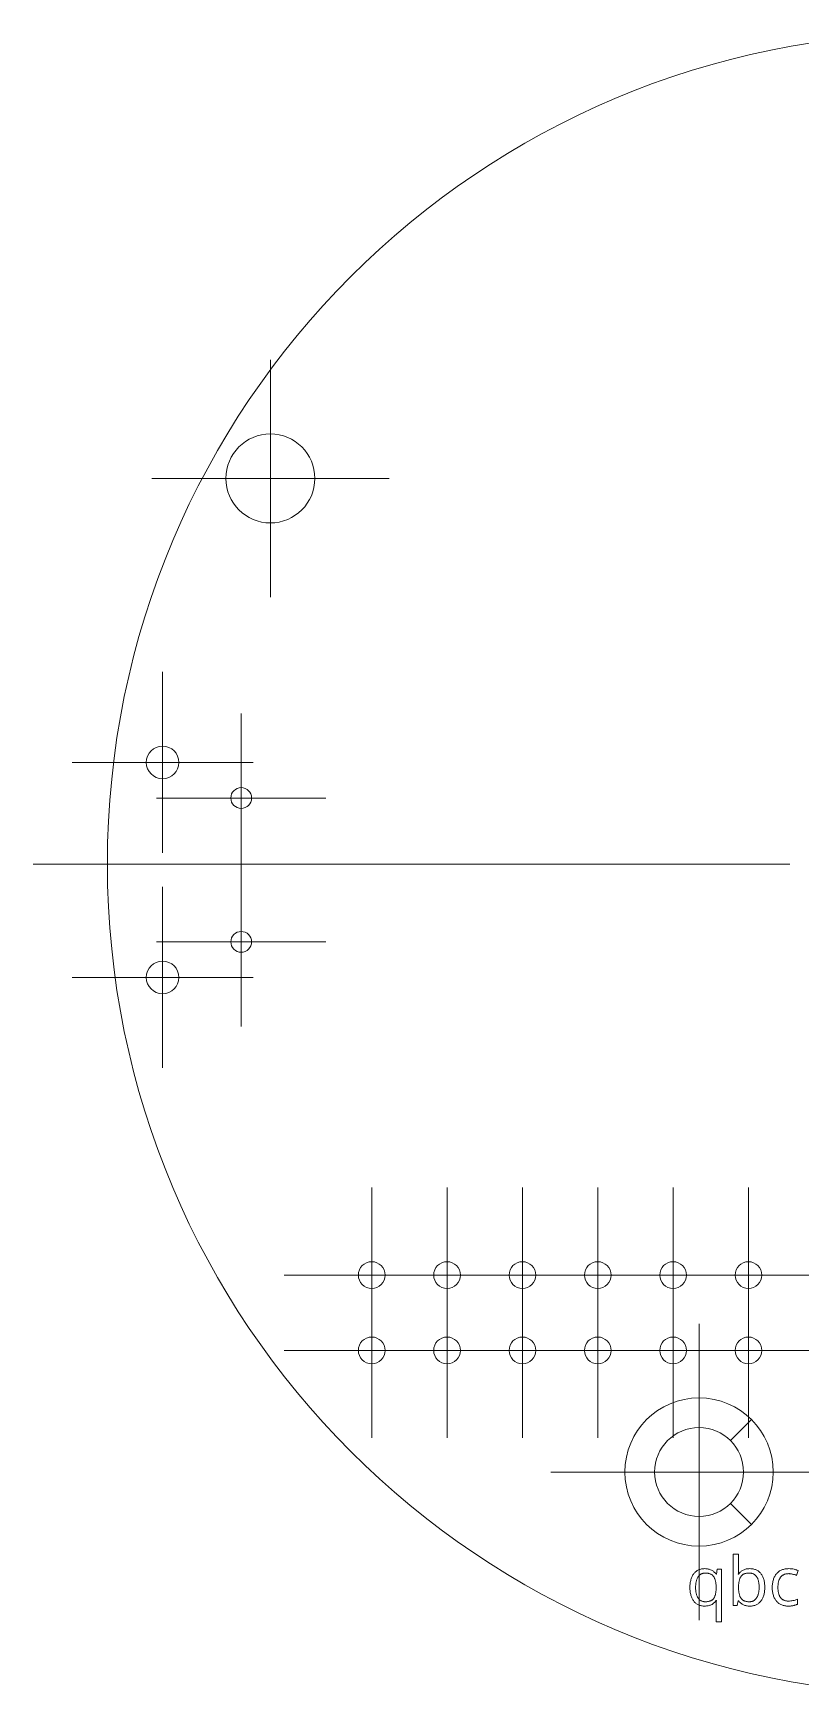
# Model space of a CAD drawing. Header units: millimetres. Extents: x 75.8 to 136.8, y 160.9 to 221.9.
# Drawn here: x 75.8 to 101.7, y 163.4 to 219.4 of the extents above; entities that cross this region are included whole.
import ezdxf

# ---------------------------------------------------------------- set-up
doc = ezdxf.new("R2010")
doc.units = ezdxf.units.MM

# ---------------------------------------------------------------- blocks, each defined once
blk = doc.blocks.new('SW_CENTERMARKSYMBOL_0')
at = {"color": 0, "linetype": 'Continuous', "lineweight": 0}
blk.add_line((-5, 0), (-30.511, 0), dxfattribs=at)
blk = doc.blocks.new('SW_CENTERMARKSYMBOL_23')
at = {"color": 0, "linetype": 'Continuous', "lineweight": 0}
for p, q in [((0, 2.5), (0, 2.95)), ((0, 0), (0, 2.5)), ((-2.5, 0), (-2.95, 0)), ((0, 0), (-2.5, 0)), ((0, 0), (0, -2.5)), ((0, 0), (2.5, 0)), ((2.5, 0), (2.95, 0)), ((0, -2.5), (0, -2.95))]:
    blk.add_line(p, q, dxfattribs=at)
blk = doc.blocks.new('SW_CENTERMARKSYMBOL_24')
at = {"color": 0, "linetype": 'Continuous', "lineweight": 0}
for p, q in [((0, 2.5), (0, 2.95)), ((0, 0), (0, 2.5)), ((-2.5, 0), (-2.95, 0)), ((0, 0), (-2.5, 0)), ((0, 0), (0, -2.5)), ((0, 0), (2.5, 0)), ((2.5, 0), (2.95, 0)), ((0, -2.5), (0, -2.95))]:
    blk.add_line(p, q, dxfattribs=at)
blk = doc.blocks.new('SW_CENTERMARKSYMBOL_25')
at = {"color": 0, "linetype": 'Continuous', "lineweight": 0}
for p, q in [((0, 2.5), (0, 2.95)), ((0, 0), (0, 2.5)), ((-2.5, 0), (-2.95, 0)), ((0, 0), (-2.5, 0)), ((0, 0), (0, -2.5)), ((0, 0), (2.5, 0)), ((2.5, 0), (2.95, 0)), ((0, -2.5), (0, -2.95))]:
    blk.add_line(p, q, dxfattribs=at)
blk = doc.blocks.new('SW_CENTERMARKSYMBOL_26')
at = {"color": 0, "linetype": 'Continuous', "lineweight": 0}
for p, q in [((0, 2.5), (0, 2.95)), ((0, 0), (0, 2.5)), ((-2.5, 0), (-2.95, 0)), ((0, 0), (-2.5, 0)), ((0, 0), (0, -2.5)), ((0, 0), (2.5, 0)), ((2.5, 0), (2.95, 0)), ((0, -2.5), (0, -2.95))]:
    blk.add_line(p, q, dxfattribs=at)
blk = doc.blocks.new('SW_CENTERMARKSYMBOL_27')
at = {"color": 0, "linetype": 'Continuous', "lineweight": 0}
for p, q in [((0, 2.5), (0, 2.85)), ((0, 0), (0, 2.5)), ((-2.5, 0), (-2.85, 0)), ((0, 0), (-2.5, 0)), ((0, 0), (0, -2.5)), ((0, 0), (2.5, 0)), ((2.5, 0), (2.85, 0)), ((0, -2.5), (0, -2.85))]:
    blk.add_line(p, q, dxfattribs=at)
blk = doc.blocks.new('SW_CENTERMARKSYMBOL_28')
at = {"color": 0, "linetype": 'Continuous', "lineweight": 0}
for p, q in [((0, 2.5), (0, 2.85)), ((0, 0), (0, 2.5)), ((-2.5, 0), (-2.85, 0)), ((0, 0), (-2.5, 0)), ((0, 0), (0, -2.5)), ((0, 0), (2.5, 0)), ((2.5, 0), (2.85, 0)), ((0, -2.5), (0, -2.85))]:
    blk.add_line(p, q, dxfattribs=at)
blk = doc.blocks.new('SW_CENTERMARKSYMBOL_29')
at = {"color": 0, "linetype": 'Continuous', "lineweight": 0}
for p, q in [((0, 2.5), (0, 3.05)), ((0, 0), (0, 2.5)), ((-2.5, 0), (-3.05, 0)), ((0, 0), (-2.5, 0)), ((0, 0), (0, -2.5)), ((0, 0), (2.5, 0)), ((2.5, 0), (3.05, 0)), ((0, -2.5), (0, -3.05))]:
    blk.add_line(p, q, dxfattribs=at)
blk = doc.blocks.new('SW_CENTERMARKSYMBOL_30')
at = {"color": 0, "linetype": 'Continuous', "lineweight": 0}
for p, q in [((0, 2.5), (0, 2.95)), ((0, 0), (0, 2.5)), ((-2.5, 0), (-2.95, 0)), ((0, 0), (-2.5, 0)), ((0, 0), (0, -2.5)), ((0, 0), (2.5, 0)), ((2.5, 0), (2.95, 0)), ((0, -2.5), (0, -2.95))]:
    blk.add_line(p, q, dxfattribs=at)
blk = doc.blocks.new('SW_CENTERMARKSYMBOL_31')
at = {"color": 0, "linetype": 'Continuous', "lineweight": 0}
for p, q in [((0, 2.5), (0, 3.05)), ((0, 0), (0, 2.5)), ((-2.5, 0), (-3.05, 0)), ((0, 0), (-2.5, 0)), ((0, 0), (0, -2.5)), ((0, 0), (2.5, 0)), ((2.5, 0), (3.05, 0)), ((0, -2.5), (0, -3.05))]:
    blk.add_line(p, q, dxfattribs=at)
blk = doc.blocks.new('SW_CENTERMARKSYMBOL_32')
at = {"color": 0, "linetype": 'Continuous', "lineweight": 0}
for p, q in [((0, 2.5), (0, 2.95)), ((0, 0), (0, 2.5)), ((-2.5, 0), (-2.95, 0)), ((0, 0), (-2.5, 0)), ((0, 0), (0, -2.5)), ((0, 0), (2.5, 0)), ((2.5, 0), (2.95, 0)), ((0, -2.5), (0, -2.95))]:
    blk.add_line(p, q, dxfattribs=at)
blk = doc.blocks.new('SW_CENTERMARKSYMBOL_33')
at = {"color": 0, "linetype": 'Continuous', "lineweight": 0}
for p, q in [((0, 2.5), (0, 2.95)), ((0, 0), (0, 2.5)), ((-2.5, 0), (-2.95, 0)), ((0, 0), (-2.5, 0)), ((0, 0), (0, -2.5)), ((0, 0), (2.5, 0)), ((2.5, 0), (2.95, 0)), ((0, -2.5), (0, -2.95))]:
    blk.add_line(p, q, dxfattribs=at)
blk = doc.blocks.new('SW_CENTERMARKSYMBOL_34')
at = {"color": 0, "linetype": 'Continuous', "lineweight": 0}
for p, q in [((0, 2.5), (0, 2.95)), ((0, 0), (0, 2.5)), ((-2.5, 0), (-2.95, 0)), ((0, 0), (-2.5, 0)), ((0, 0), (0, -2.5)), ((0, 0), (2.5, 0)), ((2.5, 0), (2.95, 0)), ((0, -2.5), (0, -2.95))]:
    blk.add_line(p, q, dxfattribs=at)
blk = doc.blocks.new('SW_CENTERMARKSYMBOL_36')
at = {"color": 0, "linetype": 'Continuous', "lineweight": 0}
for p, q in [((0, 2.5), (0, 2.95)), ((0, 0), (0, 2.5)), ((-2.5, 0), (-2.95, 0)), ((0, 0), (-2.5, 0)), ((0, 0), (0, -2.5)), ((0, 0), (2.5, 0)), ((2.5, 0), (2.95, 0)), ((0, -2.5), (0, -2.95))]:
    blk.add_line(p, q, dxfattribs=at)
blk = doc.blocks.new('SW_CENTERMARKSYMBOL_37')
at = {"color": 0, "linetype": 'Continuous', "lineweight": 0}
for p, q in [((0, 2.5), (0, 2.95)), ((0, 0), (0, 2.5)), ((-2.5, 0), (-2.95, 0)), ((0, 0), (-2.5, 0)), ((0, 0), (0, -2.5)), ((0, 0), (2.5, 0)), ((2.5, 0), (2.95, 0)), ((0, -2.5), (0, -2.95))]:
    blk.add_line(p, q, dxfattribs=at)
blk = doc.blocks.new('SW_CENTERMARKSYMBOL_38')
at = {"color": 0, "linetype": 'Continuous', "lineweight": 0}
for p, q in [((0, 2.5), (0, 2.95)), ((0, 0), (0, 2.5)), ((-2.5, 0), (-2.95, 0)), ((0, 0), (-2.5, 0)), ((0, 0), (0, -2.5)), ((0, 0), (2.5, 0)), ((2.5, 0), (2.95, 0)), ((0, -2.5), (0, -2.95))]:
    blk.add_line(p, q, dxfattribs=at)
blk = doc.blocks.new('SW_CENTERMARKSYMBOL_39')
at = {"color": 0, "linetype": 'Continuous', "lineweight": 0}
for p, q in [((0, 2.5), (0, 2.95)), ((0, 0), (0, 2.5)), ((-2.5, 0), (-2.95, 0)), ((0, 0), (-2.5, 0)), ((0, 0), (0, -2.5)), ((0, 0), (2.5, 0)), ((2.5, 0), (2.95, 0)), ((0, -2.5), (0, -2.95))]:
    blk.add_line(p, q, dxfattribs=at)
blk = doc.blocks.new('SW_CENTERMARKSYMBOL_40')
at = {"color": 0, "linetype": 'Continuous', "lineweight": 0}
for p, q in [((0, 2.5), (0, 2.95)), ((0, 0), (0, 2.5)), ((-2.5, 0), (-2.95, 0)), ((0, 0), (-2.5, 0)), ((0, 0), (0, -2.5)), ((0, 0), (2.5, 0)), ((2.5, 0), (2.95, 0)), ((0, -2.5), (0, -2.95))]:
    blk.add_line(p, q, dxfattribs=at)
blk = doc.blocks.new('SW_CENTERMARKSYMBOL_41')
at = {"color": 0, "linetype": 'Continuous', "lineweight": 0}
for p, q in [((0, 2.5), (0, 2.95)), ((0, 0), (0, 2.5)), ((-2.5, 0), (-2.95, 0)), ((0, 0), (-2.5, 0)), ((0, 0), (0, -2.5)), ((0, 0), (2.5, 0)), ((2.5, 0), (2.95, 0)), ((0, -2.5), (0, -2.95))]:
    blk.add_line(p, q, dxfattribs=at)
blk = doc.blocks.new('SW_CENTERMARKSYMBOL_43')
at = {"color": 0, "linetype": 'Continuous', "lineweight": 0}
for p, q in [((0, 2.5), (0, 4)), ((0, 0), (0, 2.5)), ((-2.5, 0), (-4, 0)), ((0, 0), (-2.5, 0)), ((0, 0), (0, -2.5)), ((0, 0), (2.5, 0)), ((2.5, 0), (4, 0)), ((0, -2.5), (0, -4))]:
    blk.add_line(p, q, dxfattribs=at)
blk = doc.blocks.new('SW_CENTERMARKSYMBOL_45')
at = {"color": 0, "linetype": 'Continuous', "lineweight": 0}
for p, q in [((0, 2.5), (0, 5)), ((0, 0), (0, 2.5)), ((-2.5, 0), (-5, 0)), ((0, 0), (-2.5, 0)), ((0, 0), (0, -2.5)), ((0, 0), (2.5, 0)), ((2.5, 0), (5, 0)), ((0, -2.5), (0, -5))]:
    blk.add_line(p, q, dxfattribs=at)

msp = doc.modelspace()

# ---------------------------------------------------------------- linework, layer by layer
at = {"color": 7, "linetype": 'Continuous', "lineweight": 15}
for p, q in [((100.004, 172.648), (99.297, 171.941)), ((99.297, 169.819), (100.004, 169.112)), ((99.384, 168.105), (99.568, 168.105)), ((99.384, 166.38), (99.384, 168.105)), ((99.568, 168.105), (99.568, 167.689)), ((98.823, 167.432), (98.849, 167.6)), ((98.849, 167.6), (98.995, 167.6)), ((98.995, 167.6), (98.995, 165.833)), ((101.575, 167.556), (101.519, 167.396)), ((98.81, 166.945), (98.81, 166.987)), ((98.813, 167.432), (98.823, 167.432)), ((99.559, 167.439), (99.568, 167.439)), ((98.823, 166.545), (98.808, 166.545)), ((99.555, 166.538), (99.516, 166.38)), ((99.568, 166.538), (99.555, 166.538)), ((101.558, 166.593), (101.558, 166.425)), ((98.81, 165.833), (98.81, 166.355)), ((98.995, 165.833), (98.81, 165.833)), ((99.516, 166.38), (99.384, 166.38))]:
    msp.add_line(p, q, dxfattribs=at)
for centre, radius in [((106.301, 191.38), 28.011), ((83.784, 204.38), 1.5), ((80.151, 194.805), 0.55), ((82.801, 193.605), 0.35), ((82.801, 188.755), 0.35), ((80.151, 187.555), 0.55), ((87.201, 177.52), 0.45), ((89.741, 177.52), 0.45), ((92.281, 177.52), 0.45), ((94.821, 177.52), 0.45), ((97.361, 177.52), 0.45), ((99.901, 177.52), 0.45), ((87.201, 174.98), 0.45), ((89.741, 174.98), 0.45), ((92.281, 174.98), 0.45), ((94.821, 174.98), 0.45), ((97.361, 174.98), 0.45), ((99.901, 174.98), 0.45), ((98.236, 170.88), 2.5), ((98.236, 170.88), 1.5)]:
    msp.add_circle(centre, radius, dxfattribs=at)
for points, knots in [([(97.928, 166.987), (97.929, 167.011), (97.929, 167.058), (97.936, 167.127), (97.946, 167.191), (97.96, 167.252), (97.979, 167.308), (98.002, 167.361), (98.029, 167.409), (98.06, 167.453), (98.095, 167.493), (98.133, 167.527), (98.175, 167.556), (98.219, 167.58), (98.268, 167.599), (98.319, 167.611), (98.374, 167.62), (98.411, 167.621), (98.43, 167.621)], [0, 0, 0, 0, 0.079425, 0.154819, 0.226165, 0.293783, 0.358539, 0.420807, 0.480965, 0.539976, 0.597498, 0.653468, 0.708181, 0.763464, 0.819307, 0.877163, 0.937065, 1, 1, 1, 1]), ([(98.43, 167.621), (98.451, 167.62), (98.49, 167.619), (98.547, 167.61), (98.601, 167.596), (98.651, 167.575), (98.697, 167.548), (98.74, 167.515), (98.779, 167.477), (98.802, 167.447), (98.813, 167.432)], [0, 0, 0, 0, 0.136132, 0.265521, 0.389766, 0.510672, 0.630195, 0.74991, 0.872705, 1, 1, 1, 1]), ([(99.568, 167.689), (99.568, 167.667), (99.567, 167.623), (99.566, 167.558), (99.563, 167.497), (99.56, 167.458), (99.559, 167.439)], [0, 0, 0, 0, 0.271076, 0.527819, 0.771608, 1, 1, 1, 1]), ([(99.568, 167.439), (99.579, 167.453), (99.6, 167.482), (99.639, 167.519), (99.681, 167.551), (99.727, 167.577), (99.777, 167.597), (99.83, 167.611), (99.888, 167.619), (99.928, 167.62), (99.948, 167.621)], [0, 0, 0, 0, 0.124003, 0.245078, 0.363655, 0.48217, 0.603928, 0.729241, 0.860775, 1, 1, 1, 1]), ([(99.948, 167.621), (99.967, 167.62), (100.005, 167.62), (100.06, 167.612), (100.112, 167.599), (100.16, 167.581), (100.206, 167.558), (100.247, 167.529), (100.285, 167.495), (100.32, 167.457), (100.351, 167.414), (100.378, 167.366), (100.401, 167.314), (100.42, 167.258), (100.433, 167.197), (100.444, 167.133), (100.45, 167.064), (100.451, 167.017), (100.451, 166.992)], [0, 0, 0, 0, 0.0638067, 0.124158, 0.1824155, 0.2386003, 0.2936837, 0.3486209, 0.4039779, 0.4608327, 0.5188973, 0.5785733, 0.6406618, 0.7052322, 0.7729294, 0.8444478, 0.9200237, 1, 1, 1, 1]), ([(100.704, 166.982), (100.704, 167.007), (100.705, 167.055), (100.712, 167.125), (100.723, 167.191), (100.739, 167.252), (100.76, 167.309), (100.785, 167.362), (100.814, 167.411), (100.849, 167.455), (100.887, 167.494), (100.93, 167.528), (100.976, 167.557), (101.027, 167.58), (101.081, 167.599), (101.139, 167.611), (101.201, 167.62), (101.243, 167.621), (101.265, 167.621)], [0, 0, 0, 0, 0.0768478, 0.1495913, 0.2182058, 0.2835787, 0.3460383, 0.4062406, 0.4648219, 0.5222038, 0.5789226, 0.6350271, 0.6910482, 0.7480666, 0.8069654, 0.8682337, 0.932311, 1, 1, 1, 1]), ([(101.265, 167.621), (101.294, 167.62), (101.352, 167.618), (101.424, 167.606), (101.479, 167.592), (101.515, 167.582), (101.547, 167.569), (101.566, 167.56), (101.575, 167.556)], [0, 0, 0, 0, 0.273002, 0.548284, 0.680748, 0.799855, 0.905676, 1, 1, 1, 1]), ([(98.426, 166.359), (98.407, 166.36), (98.37, 166.361), (98.316, 166.368), (98.265, 166.381), (98.217, 166.399), (98.172, 166.423), (98.131, 166.451), (98.093, 166.485), (98.059, 166.524), (98.028, 166.568), (98.001, 166.616), (97.978, 166.667), (97.96, 166.723), (97.946, 166.783), (97.936, 166.848), (97.929, 166.916), (97.929, 166.963), (97.928, 166.987)], [0, 0, 0, 0, 0.0628057, 0.1228626, 0.1805641, 0.2364654, 0.2912917, 0.346522, 0.4022678, 0.4595495, 0.5183169, 0.5785498, 0.6407422, 0.7056517, 0.7735557, 0.8448026, 0.920187, 1, 1, 1, 1]), ([(98.451, 167.474), (98.438, 167.473), (98.413, 167.473), (98.376, 167.467), (98.341, 167.456), (98.309, 167.443), (98.279, 167.424), (98.251, 167.402), (98.227, 167.376), (98.204, 167.346), (98.184, 167.312), (98.166, 167.275), (98.152, 167.234), (98.14, 167.191), (98.131, 167.144), (98.124, 167.093), (98.12, 167.04), (98.119, 167.003), (98.119, 166.984)], [0, 0, 0, 0, 0.058709, 0.114603, 0.168075, 0.220611, 0.272582, 0.32514, 0.37951, 0.435781, 0.494341, 0.55584, 0.619743, 0.68729, 0.759089, 0.834695, 0.915227, 1, 1, 1, 1]), ([(98.119, 166.984), (98.119, 166.966), (98.12, 166.929), (98.124, 166.876), (98.13, 166.826), (98.139, 166.78), (98.151, 166.737), (98.166, 166.697), (98.183, 166.661), (98.203, 166.629), (98.225, 166.6), (98.25, 166.575), (98.278, 166.553), (98.308, 166.536), (98.341, 166.523), (98.376, 166.513), (98.414, 166.507), (98.44, 166.507), (98.454, 166.506)], [0, 0, 0, 0, 0.085466, 0.166161, 0.241827, 0.313238, 0.380247, 0.443447, 0.50344, 0.560946, 0.615799, 0.669191, 0.721256, 0.773753, 0.826982, 0.881574, 0.939322, 1, 1, 1, 1]), ([(98.81, 166.987), (98.81, 167.008), (98.81, 167.048), (98.806, 167.106), (98.799, 167.159), (98.79, 167.208), (98.778, 167.253), (98.763, 167.293), (98.745, 167.329), (98.725, 167.36), (98.702, 167.387), (98.675, 167.41), (98.645, 167.43), (98.613, 167.446), (98.577, 167.459), (98.538, 167.467), (98.496, 167.473), (98.466, 167.474), (98.451, 167.474)], [0, 0, 0, 0, 0.089754, 0.173541, 0.250692, 0.322294, 0.388405, 0.449375, 0.506403, 0.558931, 0.609492, 0.660009, 0.710835, 0.762582, 0.8171, 0.87427, 0.935254, 1, 1, 1, 1]), ([(99.921, 167.474), (99.906, 167.474), (99.877, 167.473), (99.835, 167.468), (99.796, 167.459), (99.76, 167.447), (99.727, 167.432), (99.698, 167.412), (99.672, 167.39), (99.65, 167.363), (99.63, 167.333), (99.613, 167.298), (99.599, 167.259), (99.588, 167.214), (99.578, 167.165), (99.573, 167.112), (99.568, 167.054), (99.568, 167.013), (99.568, 166.992)], [0, 0, 0, 0, 0.065834, 0.127332, 0.184471, 0.238897, 0.290713, 0.340959, 0.390292, 0.439986, 0.49169, 0.54734, 0.608274, 0.6743, 0.74611, 0.824345, 0.908922, 1, 1, 1, 1]), ([(99.568, 166.992), (99.568, 166.971), (99.568, 166.931), (99.573, 166.872), (99.579, 166.818), (99.588, 166.769), (99.6, 166.725), (99.615, 166.685), (99.632, 166.649), (99.652, 166.619), (99.675, 166.592), (99.701, 166.569), (99.731, 166.549), (99.764, 166.534), (99.8, 166.521), (99.839, 166.512), (99.881, 166.507), (99.911, 166.507), (99.926, 166.506)], [0, 0, 0, 0, 0.0907467, 0.1745777, 0.2526479, 0.324377, 0.3903987, 0.4514017, 0.507193, 0.5597488, 0.6099802, 0.6598568, 0.7100548, 0.7620446, 0.8165914, 0.8737917, 0.9347471, 1, 1, 1, 1]), ([(100.26, 166.995), (100.26, 167.014), (100.26, 167.052), (100.255, 167.107), (100.25, 167.158), (100.24, 167.205), (100.229, 167.248), (100.214, 167.288), (100.198, 167.323), (100.178, 167.355), (100.156, 167.383), (100.131, 167.408), (100.103, 167.428), (100.072, 167.445), (100.038, 167.458), (100.002, 167.467), (99.962, 167.473), (99.935, 167.473), (99.921, 167.474)], [0, 0, 0, 0, 0.087369, 0.169529, 0.245672, 0.317176, 0.384188, 0.446447, 0.505055, 0.560349, 0.61346, 0.665171, 0.716798, 0.768846, 0.822433, 0.878132, 0.93712, 1, 1, 1, 1]), ([(99.926, 166.506), (99.939, 166.507), (99.966, 166.507), (100.004, 166.513), (100.04, 166.523), (100.073, 166.537), (100.104, 166.555), (100.132, 166.576), (100.156, 166.602), (100.178, 166.632), (100.198, 166.666), (100.214, 166.703), (100.229, 166.743), (100.24, 166.787), (100.25, 166.834), (100.255, 166.884), (100.26, 166.938), (100.26, 166.975), (100.26, 166.995)], [0, 0, 0, 0, 0.060792, 0.118759, 0.173647, 0.226759, 0.278575, 0.330585, 0.383573, 0.438515, 0.495794, 0.556056, 0.619564, 0.686909, 0.758264, 0.833761, 0.914283, 1, 1, 1, 1]), ([(100.451, 166.992), (100.451, 166.968), (100.45, 166.921), (100.444, 166.851), (100.433, 166.787), (100.419, 166.726), (100.4, 166.67), (100.377, 166.617), (100.35, 166.569), (100.319, 166.525), (100.284, 166.486), (100.246, 166.452), (100.204, 166.423), (100.159, 166.4), (100.111, 166.381), (100.059, 166.369), (100.005, 166.36), (99.967, 166.359), (99.948, 166.359)], [0, 0, 0, 0, 0.079753, 0.155476, 0.22715, 0.29509, 0.359936, 0.421851, 0.482163, 0.540859, 0.598089, 0.653561, 0.708548, 0.763643, 0.819464, 0.877211, 0.937089, 1, 1, 1, 1]), ([(101.253, 166.359), (101.232, 166.36), (101.19, 166.361), (101.13, 166.368), (101.074, 166.381), (101.021, 166.399), (100.972, 166.421), (100.926, 166.45), (100.885, 166.483), (100.847, 166.521), (100.813, 166.564), (100.784, 166.611), (100.759, 166.663), (100.739, 166.719), (100.723, 166.779), (100.712, 166.843), (100.705, 166.911), (100.704, 166.958), (100.704, 166.982)], [0, 0, 0, 0, 0.067602, 0.131472, 0.192538, 0.251332, 0.308502, 0.364635, 0.420859, 0.47773, 0.535261, 0.593904, 0.654169, 0.716844, 0.782041, 0.850958, 0.923364, 1, 1, 1, 1]), ([(101.261, 167.453), (101.246, 167.452), (101.218, 167.452), (101.176, 167.446), (101.137, 167.437), (101.101, 167.424), (101.068, 167.408), (101.038, 167.388), (101.01, 167.364), (100.986, 167.336), (100.964, 167.305), (100.946, 167.27), (100.93, 167.231), (100.917, 167.189), (100.907, 167.144), (100.9, 167.094), (100.895, 167.041), (100.895, 167.005), (100.895, 166.986)], [0, 0, 0, 0, 0.065497, 0.127057, 0.185838, 0.241948, 0.296137, 0.349236, 0.402492, 0.456388, 0.512454, 0.570131, 0.631426, 0.695818, 0.764844, 0.838324, 0.916612, 1, 1, 1, 1]), ([(100.895, 166.986), (100.895, 166.968), (100.895, 166.933), (100.9, 166.882), (100.907, 166.835), (100.916, 166.791), (100.929, 166.749), (100.944, 166.712), (100.962, 166.677), (100.983, 166.646), (101.007, 166.618), (101.034, 166.593), (101.063, 166.573), (101.095, 166.556), (101.13, 166.543), (101.167, 166.534), (101.208, 166.528), (101.235, 166.528), (101.249, 166.527)], [0, 0, 0, 0, 0.081772, 0.158312, 0.23085, 0.299784, 0.364431, 0.426356, 0.485441, 0.542538, 0.597685, 0.651669, 0.705736, 0.760362, 0.816195, 0.874224, 0.935131, 1, 1, 1, 1]), ([(101.519, 167.396), (101.498, 167.404), (101.455, 167.42), (101.399, 167.435), (101.354, 167.444), (101.321, 167.449), (101.291, 167.452), (101.271, 167.453), (101.261, 167.453)], [0, 0, 0, 0, 0.252195, 0.519781, 0.652362, 0.77653, 0.892216, 1, 1, 1, 1]), ([(98.808, 166.545), (98.797, 166.53), (98.776, 166.501), (98.738, 166.463), (98.696, 166.431), (98.649, 166.404), (98.599, 166.384), (98.545, 166.369), (98.487, 166.361), (98.446, 166.36), (98.426, 166.359)], [0, 0, 0, 0, 0.123992, 0.244432, 0.362778, 0.481547, 0.603116, 0.728863, 0.860616, 1, 1, 1, 1]), ([(98.454, 166.506), (98.469, 166.507), (98.497, 166.507), (98.538, 166.512), (98.577, 166.52), (98.612, 166.53), (98.644, 166.545), (98.673, 166.562), (98.699, 166.583), (98.722, 166.606), (98.742, 166.634), (98.759, 166.666), (98.774, 166.702), (98.786, 166.742), (98.796, 166.787), (98.803, 166.836), (98.808, 166.889), (98.81, 166.926), (98.81, 166.945)], [0, 0, 0, 0, 0.068201, 0.131701, 0.191503, 0.24755, 0.301115, 0.352977, 0.403279, 0.452911, 0.504615, 0.559975, 0.619508, 0.6845, 0.754316, 0.82993, 0.912064, 1, 1, 1, 1]), ([(98.81, 166.355), (98.81, 166.373), (98.81, 166.408), (98.813, 166.457), (98.816, 166.502), (98.821, 166.531), (98.823, 166.545)], [0, 0, 0, 0, 0.282118, 0.543814, 0.781677, 1, 1, 1, 1]), ([(99.948, 166.359), (99.929, 166.359), (99.891, 166.36), (99.835, 166.369), (99.782, 166.383), (99.732, 166.402), (99.685, 166.427), (99.641, 166.458), (99.602, 166.495), (99.579, 166.524), (99.568, 166.538)], [0, 0, 0, 0, 0.132463, 0.260166, 0.384538, 0.50756, 0.629317, 0.750543, 0.873409, 1, 1, 1, 1]), ([(101.249, 166.527), (101.275, 166.528), (101.326, 166.529), (101.403, 166.543), (101.481, 166.563), (101.532, 166.583), (101.558, 166.593)], [0, 0, 0, 0, 0.23873, 0.483436, 0.736362, 1, 1, 1, 1]), ([(101.558, 166.425), (101.547, 166.42), (101.526, 166.409), (101.493, 166.396), (101.458, 166.385), (101.421, 166.375), (101.382, 166.368), (101.34, 166.363), (101.298, 166.359), (101.268, 166.359), (101.253, 166.359)], [0, 0, 0, 0, 0.110607, 0.224359, 0.341521, 0.463264, 0.589551, 0.719895, 0.856999, 1, 1, 1, 1])]:
    msp.add_open_spline(points, degree=3, knots=knots, dxfattribs=at)

# ---------------------------------------------------------------- block references
at = {"color": 7, "linetype": 'Continuous', "lineweight": 0}
for name, p in [('SW_CENTERMARKSYMBOL_0', (106.301, 191.38)), ('SW_CENTERMARKSYMBOL_43', (83.784, 204.38)), ('SW_CENTERMARKSYMBOL_29', (80.151, 194.805)), ('SW_CENTERMARKSYMBOL_27', (82.801, 193.605)), ('SW_CENTERMARKSYMBOL_28', (82.801, 188.755)), ('SW_CENTERMARKSYMBOL_31', (80.151, 187.555)), ('SW_CENTERMARKSYMBOL_30', (87.201, 177.52)), ('SW_CENTERMARKSYMBOL_39', (89.741, 177.52)), ('SW_CENTERMARKSYMBOL_37', (92.281, 177.52)), ('SW_CENTERMARKSYMBOL_26', (94.821, 177.52)), ('SW_CENTERMARKSYMBOL_24', (97.361, 177.52)), ('SW_CENTERMARKSYMBOL_25', (99.901, 177.52)), ('SW_CENTERMARKSYMBOL_23', (102.441, 177.52)), ('SW_CENTERMARKSYMBOL_41', (87.201, 174.98)), ('SW_CENTERMARKSYMBOL_40', (89.741, 174.98)), ('SW_CENTERMARKSYMBOL_38', (92.281, 174.98)), ('SW_CENTERMARKSYMBOL_34', (94.821, 174.98)), ('SW_CENTERMARKSYMBOL_32', (97.361, 174.98)), ('SW_CENTERMARKSYMBOL_33', (99.901, 174.98)), ('SW_CENTERMARKSYMBOL_36', (102.441, 174.98)), ('SW_CENTERMARKSYMBOL_45', (98.236, 170.88))]:
    msp.add_blockref(name, p, dxfattribs=at)

doc.saveas('drawing.dxf')
